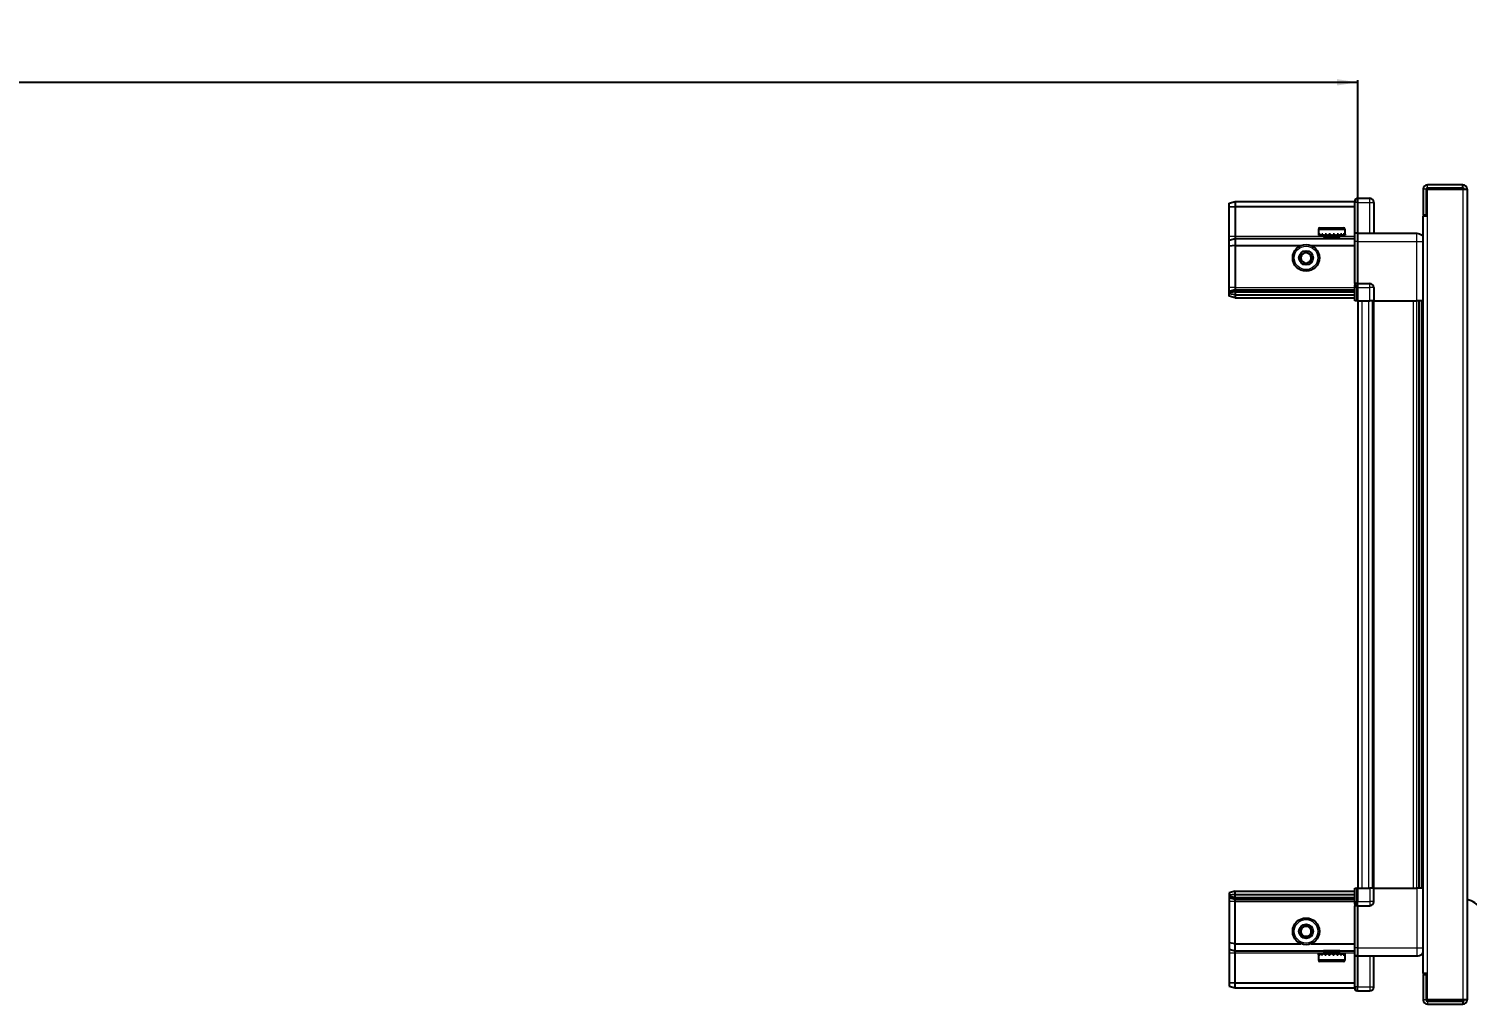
# Model space of a CAD drawing. Header units: millimetres. Extents: x 1004 to 3599, y -1120 to 1234.
# Drawn here: x 2428 to 3129, y 670 to 1145 of the extents above; entities that cross this region are included whole.
import ezdxf

# ---------------------------------------------------------------- set-up
doc = ezdxf.new("R2010")
doc.units = ezdxf.units.MM
doc.layers.add('FORMAT', color=7, linetype='Continuous')
doc.styles.add('SLDTEXTSTYLE0', font='TXT', dxfattribs={"width": 0.75})
doc.dimstyles.new('SLDDIMSTYLE0', dxfattribs={"dimtxt": 20, "dimasz": 10, "dimexe": 0, "dimexo": 0.0625, "dimgap": 5, "dimtad": 2, "dimdec": 1, "dimrnd": 1e-09, "dimzin": 12, "dimdsep": 46, "dimtxsty": 'SLDTEXTSTYLE0', "dimsah": 1, "dimcen": 0.09, "dimadec": 0, "dimazin": 3, "dimtfac": 1, "dimtofl": 0, "dimtmove": 0, "dimatfit": 3, "dimfxl": 0, "dimfrac": 2, "dimtolj": 1, "dimtzin": 12, "dimarcsym": 0})

# ---------------------------------------------------------------- blocks, each defined once
blk = doc.blocks.new('_D_4')
at = {"layer": 'FORMAT'}
for p, q in [((1575.39, 1012.69), (1575.39, 1120.18)), ((1575.39, 1119.18), (3075.39, 1119.18)), ((3075.39, 1012.69), (3075.39, 1120.18))]:
    blk.add_line(p, q, dxfattribs=at)
for points in [[(1575.39, 1119.18), (1585.39, 1117.64), (1585.39, 1120.72)], [(3075.39, 1119.18), (3065.39, 1120.72), (3065.39, 1117.64)]]:
    blk.add_solid(points, dxfattribs=at)
at = {"layer": 'FORMAT', "insert": (2295.84, 1144.96), "char_height": 20, "attachment_point": 1, "style": 'SLDTEXTSTYLE0'}
blk.add_mtext('1500', dxfattribs=at)

msp = doc.modelspace()

# ---------------------------------------------------------------- linework, layer by layer
at = {"color": 7, "linetype": 'Continuous', "lineweight": 25}
for p, q in [((3107.24, 1067.08), (3107.24, 1054.68)), ((3108.74, 1067.08), (3108.74, 1054.68)), ((3109.24, 1054.18), (3109.24, 1067.08)), ((3109.24, 1067.08), (3126.64, 1067.08)), ((3126.64, 1069.18), (3109.34, 1069.18)), ((3126.64, 1067.68), (3109.34, 1067.68)), ((3126.64, 1067.68), (3126.64, 1069.18)), ((3126.64, 1067.08), (3128.74, 1067.08)), ((3128.74, 1067.08), (3128.74, 672.28)), ((3012.74, 1060.38), (3015.74, 1061.18)), ((3012.74, 1058.53), (3012.74, 1060.38)), ((3012.74, 1058.53), (3015.74, 1058.68)), ((3012.74, 1044.18), (3012.74, 1058.53)), ((3015.74, 1061.18), (3015.74, 1058.68)), ((3015.74, 1061.18), (3074.04, 1061.18)), ((3015.74, 1058.68), (3015.74, 1044.18)), ((3015.74, 1058.68), (3074.04, 1058.68)), ((3074.91, 1062.68), (3074.04, 1062.18)), ((3074.91, 1062.68), (3074.04, 1062.18)), ((3074.04, 1062.18), (3074.04, 1060.68)), ((3074.04, 1045.88), (3074.04, 1060.68)), ((3075.24, 1062.68), (3074.91, 1062.68)), ((3075.24, 1062.68), (3074.91, 1062.68)), ((3075.24, 1062.68), (3075.24, 1062.68)), ((3075.24, 1060.68), (3075.24, 1062.68)), ((3075.24, 1062.68), (3081.24, 1062.68)), ((3075.24, 1060.68), (3075.24, 1045.88)), ((3083.24, 1060.68), (3083.24, 1045.68)), ((3107.14, 1054.18), (3107.14, 685.18)), ((3107.14, 1054.18), (3109.24, 1054.18)), ((3107.24, 1054.68), (3108.74, 1054.68)), ((3012.74, 1042.38), (3012.74, 1044.18)), ((3015.74, 1044.18), (3015.74, 1043.18)), ((3056.24, 1047.58), (3056.24, 1044.68)), ((3056.24, 1044.68), (3056.28, 1044.68)), ((3056.4, 1045.18), (3056.28, 1045.18)), ((3056.28, 1045.18), (3056.28, 1044.68)), ((3056.28, 1044.68), (3056.4, 1044.68)), ((3056.4, 1045.18), (3056.4, 1044.68)), ((3056.4, 1044.68), (3056.81, 1044.68)), ((3057.15, 1045.18), (3056.81, 1045.18)), ((3056.81, 1045.18), (3056.81, 1044.68)), ((3056.81, 1044.68), (3057.15, 1044.68)), ((3057.04, 1048.38), (3068.44, 1048.38)), ((3057.15, 1045.18), (3057.15, 1044.68)), ((3057.15, 1044.68), (3057.92, 1044.68)), ((3058.45, 1045.18), (3057.92, 1045.18)), ((3057.92, 1045.18), (3057.92, 1044.68)), ((3057.92, 1044.68), (3058.45, 1044.68)), ((3058.34, 1044.68), (3058.34, 1044.58)), ((3058.34, 1044.58), (3067.14, 1044.58)), ((3058.45, 1045.18), (3058.45, 1044.68)), ((3058.45, 1044.68), (3059.51, 1044.68)), ((3058.74, 1044.18), (3059.43, 1043.7)), ((3058.74, 1044.18), (3066.74, 1044.18)), ((3060.17, 1045.18), (3059.51, 1045.18)), ((3059.51, 1045.18), (3059.51, 1044.68)), ((3059.51, 1044.68), (3060.17, 1044.68)), ((3060.17, 1045.18), (3060.17, 1044.68)), ((3060.17, 1044.68), (3061.41, 1044.68)), ((3062.14, 1045.18), (3061.41, 1045.18)), ((3061.41, 1045.18), (3061.41, 1044.68)), ((3061.41, 1044.68), (3061.84, 1044.68)), ((3061.84, 1045.18), (3061.84, 1044.68)), ((3062.14, 1045.18), (3062.14, 1044.68)), ((3062.14, 1044.68), (3063.44, 1044.68)), ((3064.17, 1045.18), (3063.44, 1045.18)), ((3063.44, 1045.18), (3063.44, 1044.68)), ((3063.71, 1045.18), (3063.71, 1044.68)), ((3063.71, 1044.68), (3064.17, 1044.68)), ((3064.17, 1045.18), (3064.17, 1044.68)), ((3064.17, 1044.68), (3065.4, 1044.68)), ((3066.06, 1045.18), (3065.4, 1045.18)), ((3065.4, 1045.18), (3065.4, 1044.68)), ((3065.4, 1044.68), (3066.06, 1044.68)), ((3066.05, 1043.7), (3066.74, 1044.18)), ((3066.06, 1045.18), (3066.06, 1044.68)), ((3066.06, 1044.68), (3067.1, 1044.68)), ((3067.62, 1045.18), (3067.1, 1045.18)), ((3067.1, 1045.18), (3067.1, 1044.68)), ((3067.1, 1044.68), (3067.62, 1044.68)), ((3067.14, 1044.58), (3067.14, 1044.68)), ((3067.62, 1045.18), (3067.62, 1044.68)), ((3067.62, 1044.68), (3068.38, 1044.68)), ((3068.71, 1045.18), (3068.38, 1045.18)), ((3068.38, 1045.18), (3068.38, 1044.68)), ((3068.38, 1044.68), (3068.71, 1044.68)), ((3068.71, 1045.18), (3068.71, 1044.68)), ((3068.71, 1044.68), (3069.11, 1044.68)), ((3069.22, 1045.18), (3069.11, 1045.18)), ((3069.11, 1045.18), (3069.11, 1044.68)), ((3069.11, 1044.68), (3069.22, 1044.68)), ((3069.22, 1045.18), (3069.22, 1044.68)), ((3069.22, 1044.68), (3069.24, 1044.68)), ((3069.24, 1044.68), (3069.24, 1047.58)), ((3074.04, 1045.68), (3074.04, 1045.88)), ((3075.24, 1045.68), (3074.04, 1045.68)), ((3074.04, 1041.68), (3074.04, 1045.68)), ((3075.24, 1045.88), (3075.24, 1045.68)), ((3075.24, 1045.68), (3075.24, 1041.68)), ((3075.24, 1045.68), (3104.24, 1045.68)), ((3012.74, 1042.38), (3015.74, 1043.18)), ((3012.74, 1039.35), (3012.74, 1042.38)), ((3015.74, 1039.68), (3012.74, 1039.35)), ((3012.74, 1019.18), (3012.74, 1039.35)), ((3015.74, 1043.18), (3015.74, 1039.68)), ((3015.74, 1043.18), (3074.04, 1043.18)), ((3015.74, 1039.68), (3015.74, 1019.18)), ((3015.74, 1039.68), (3047.74, 1039.68)), ((3052.74, 1039.68), (3074.04, 1039.68)), ((3059.43, 1043.7), (3058.74, 1043.22)), ((3058.74, 1043.22), (3058.74, 1043.18)), ((3058.74, 1043.22), (3066.74, 1043.22)), ((3059.43, 1043.7), (3066.05, 1043.7)), ((3066.74, 1043.22), (3066.05, 1043.7)), ((3066.74, 1043.18), (3066.74, 1043.22)), ((3074.04, 1021.38), (3074.04, 1041.68)), ((3075.24, 1041.68), (3075.24, 1021.38)), ((3012.74, 1017.38), (3012.74, 1019.18)), ((3015.74, 1018.18), (3012.74, 1017.38)), ((3012.74, 1016.64), (3012.74, 1017.38)), ((3015.74, 1017.18), (3012.74, 1016.64)), ((3012.74, 1016.14), (3012.74, 1016.64)), ((3012.74, 1014.99), (3012.74, 1016.14)), ((3015.74, 1015.68), (3012.74, 1016.14)), ((3015.74, 1019.18), (3015.74, 1018.18)), ((3015.74, 1018.18), (3015.74, 1017.18)), ((3015.74, 1018.18), (3074.04, 1018.18)), ((3015.74, 1017.18), (3015.74, 1015.68)), ((3015.74, 1017.18), (3074.04, 1017.18)), ((3074.04, 1021.18), (3074.04, 1021.38)), ((3075.24, 1021.18), (3074.04, 1021.18)), ((3074.04, 1021.18), (3074.04, 1020.51)), ((3074.04, 1012.68), (3074.04, 1020.51)), ((3074.91, 1019.18), (3074.91, 1012.68)), ((3075.24, 1021.38), (3075.24, 1021.18)), ((3075.24, 1019.18), (3075.24, 1021.18)), ((3075.24, 1021.18), (3081.24, 1021.18)), ((3075.24, 1019.18), (3075.24, 1021.18)), ((3075.24, 1019.18), (3075.24, 1012.68)), ((3083.24, 1019.18), (3083.24, 1012.68)), ((3015.74, 1014.18), (3012.74, 1014.99)), ((3015.74, 1015.68), (3074.04, 1015.68)), ((3015.74, 1015.68), (3015.74, 1014.18)), ((3015.74, 1014.18), (3074.04, 1014.18)), ((3074.91, 1012.68), (3074.04, 1012.68)), ((3075.24, 1012.68), (3074.91, 1012.68)), ((3075.24, 1012.68), (3081.24, 1012.68)), ((3075.39, 1012.68), (3075.39, 726.68)), ((3083.24, 1012.68), (3081.24, 1012.68)), ((3082.59, 1012.68), (3082.59, 726.68)), ((3083.24, 1012.68), (3104.24, 1012.68)), ((3105.27, 726.68), (3105.27, 1012.68)), ((3105.3, 726.68), (3105.3, 1012.68)), ((3107.09, 1012.68), (3107.09, 726.68)), ((3015.74, 725.18), (3012.74, 724.38)), ((3012.74, 724.38), (3012.74, 723.23)), ((3015.74, 723.68), (3012.74, 723.23)), ((3012.74, 723.23), (3012.74, 722.73)), ((3015.74, 722.18), (3012.74, 722.73)), ((3012.74, 722.73), (3012.74, 721.99)), ((3015.74, 721.18), (3012.74, 721.99)), ((3012.74, 721.99), (3012.74, 720.18)), ((3015.74, 723.68), (3015.74, 725.18)), ((3015.74, 725.18), (3074.04, 725.18)), ((3015.74, 722.18), (3015.74, 723.68)), ((3015.74, 723.68), (3074.04, 723.68)), ((3015.74, 722.18), (3074.04, 722.18)), ((3015.74, 721.18), (3015.74, 722.18)), ((3074.04, 718.86), (3074.04, 726.68)), ((3074.04, 726.68), (3074.91, 726.68)), ((3074.91, 726.68), (3074.91, 726.68)), ((3074.91, 726.68), (3074.91, 720.18)), ((3075.24, 726.68), (3074.91, 726.68)), ((3075.24, 726.68), (3075.24, 720.18)), ((3075.24, 726.68), (3075.24, 726.68)), ((3075.24, 726.68), (3081.24, 726.68)), ((3075.24, 726.68), (3075.24, 720.18)), ((3083.24, 726.68), (3081.24, 726.68)), ((3083.24, 720.18), (3083.24, 726.68)), ((3083.24, 726.68), (3104.24, 726.68)), ((3012.74, 720.18), (3012.74, 700.02)), ((3015.74, 721.18), (3074.04, 721.18)), ((3015.74, 720.18), (3015.74, 721.18)), ((3015.74, 699.68), (3015.74, 720.18)), ((3074.04, 718.86), (3074.04, 718.18)), ((3075.24, 718.18), (3074.04, 718.18)), ((3074.04, 717.98), (3074.04, 718.18)), ((3074.04, 697.68), (3074.04, 717.98)), ((3075.24, 718.18), (3075.24, 720.18)), ((3075.24, 718.18), (3075.24, 717.98)), ((3075.24, 718.18), (3081.24, 718.18)), ((3075.24, 717.98), (3075.24, 697.68)), ((3015.74, 699.68), (3012.74, 700.02)), ((3012.74, 700.02), (3012.74, 696.99)), ((3012.74, 696.99), (3015.74, 696.18)), ((3012.74, 696.99), (3012.74, 695.18)), ((3012.74, 695.18), (3012.74, 680.84)), ((3015.74, 699.68), (3047.74, 699.68)), ((3015.74, 696.18), (3015.74, 699.68)), ((3015.74, 696.18), (3074.04, 696.18)), ((3015.74, 695.18), (3015.74, 696.18)), ((3015.74, 680.68), (3015.74, 695.18)), ((3052.74, 699.68), (3074.04, 699.68)), ((3056.24, 694.68), (3056.24, 691.78)), ((3056.26, 694.68), (3056.24, 694.68)), ((3056.26, 694.18), (3056.26, 694.68)), ((3056.36, 694.68), (3056.26, 694.68)), ((3056.26, 694.18), (3056.36, 694.18)), ((3056.36, 694.18), (3056.36, 694.68)), ((3056.73, 694.68), (3056.36, 694.68)), ((3056.73, 694.18), (3056.73, 694.68)), ((3057.05, 694.68), (3056.73, 694.68)), ((3056.73, 694.18), (3057.05, 694.18)), ((3057.05, 694.18), (3057.05, 694.68)), ((3057.79, 694.68), (3057.05, 694.68)), ((3057.79, 694.18), (3057.79, 694.68)), ((3058.3, 694.68), (3057.79, 694.68)), ((3057.79, 694.18), (3058.3, 694.18)), ((3058.3, 694.18), (3058.3, 694.68)), ((3059.33, 694.68), (3058.3, 694.68)), ((3058.34, 694.78), (3058.34, 694.68)), ((3067.14, 694.78), (3058.34, 694.78)), ((3058.74, 696.18), (3058.74, 696.15)), ((3058.74, 696.15), (3059.43, 695.67)), ((3066.74, 696.15), (3058.74, 696.15)), ((3059.43, 695.67), (3058.74, 695.18)), ((3066.74, 695.18), (3058.74, 695.18)), ((3059.33, 694.18), (3059.33, 694.68)), ((3059.98, 694.68), (3059.33, 694.68)), ((3059.33, 694.18), (3059.98, 694.18)), ((3066.05, 695.67), (3059.43, 695.67)), ((3059.98, 694.18), (3059.98, 694.68)), ((3061.21, 694.68), (3059.98, 694.68)), ((3061.21, 694.18), (3061.21, 694.68)), ((3061.71, 694.68), (3061.21, 694.68)), ((3061.21, 694.18), (3061.94, 694.18)), ((3061.71, 694.18), (3061.71, 694.68)), ((3061.94, 694.18), (3061.94, 694.68)), ((3063.24, 694.68), (3061.94, 694.68)), ((3063.24, 694.18), (3063.24, 694.68)), ((3063.24, 694.18), (3063.97, 694.18)), ((3063.57, 694.18), (3063.57, 694.68)), ((3063.97, 694.68), (3063.57, 694.68)), ((3063.97, 694.18), (3063.97, 694.68)), ((3065.22, 694.68), (3063.97, 694.68)), ((3065.22, 694.18), (3065.22, 694.68)), ((3065.88, 694.68), (3065.22, 694.68)), ((3065.22, 694.18), (3065.88, 694.18)), ((3065.88, 694.18), (3065.88, 694.68)), ((3066.95, 694.68), (3065.88, 694.68)), ((3066.05, 695.67), (3066.74, 696.15)), ((3066.74, 695.18), (3066.05, 695.67)), ((3066.74, 696.15), (3066.74, 696.18)), ((3066.95, 694.18), (3066.95, 694.68)), ((3067.49, 694.68), (3066.95, 694.68)), ((3066.95, 694.18), (3067.49, 694.18)), ((3067.14, 694.68), (3067.14, 694.78)), ((3067.49, 694.18), (3067.49, 694.68)), ((3068.28, 694.68), (3067.49, 694.68)), ((3068.28, 694.18), (3068.28, 694.68)), ((3068.63, 694.68), (3068.28, 694.68)), ((3068.28, 694.18), (3068.63, 694.18)), ((3068.63, 694.18), (3068.63, 694.68)), ((3069.06, 694.68), (3068.63, 694.68)), ((3069.06, 694.18), (3069.06, 694.68)), ((3069.19, 694.68), (3069.06, 694.68)), ((3069.06, 694.18), (3069.19, 694.18)), ((3069.19, 694.18), (3069.19, 694.68)), ((3069.24, 694.68), (3069.19, 694.68)), ((3069.24, 691.78), (3069.24, 694.68)), ((3074.04, 693.68), (3074.04, 697.68)), ((3075.24, 693.68), (3074.04, 693.68)), ((3074.04, 693.48), (3074.04, 693.68)), ((3075.24, 697.68), (3075.24, 693.68)), ((3075.24, 693.68), (3075.24, 693.48)), ((3075.24, 693.68), (3104.24, 693.68)), ((3083.24, 678.68), (3083.24, 693.68)), ((3068.44, 690.98), (3057.04, 690.98)), ((3074.04, 678.68), (3074.04, 693.48)), ((3075.24, 693.48), (3075.24, 678.68)), ((3075.24, 693.48), (3075.24, 678.68)), ((3012.74, 680.84), (3015.74, 680.68)), ((3012.74, 680.84), (3012.74, 678.99)), ((3015.74, 680.68), (3074.04, 680.68)), ((3015.74, 678.18), (3015.74, 680.68)), ((3109.24, 685.18), (3107.14, 685.18)), ((3107.24, 684.68), (3108.74, 684.68)), ((3107.24, 684.68), (3107.24, 672.28)), ((3108.74, 684.68), (3108.74, 672.28)), ((3109.24, 672.28), (3109.24, 685.18)), ((3012.74, 678.99), (3015.74, 678.18)), ((3015.74, 678.18), (3074.04, 678.18)), ((3074.04, 678.68), (3074.04, 677.18)), ((3074.04, 677.18), (3074.91, 676.68)), ((3075.24, 676.68), (3074.91, 676.68)), ((3075.24, 676.68), (3075.24, 678.68)), ((3075.24, 676.68), (3081.24, 676.68)), ((3126.64, 672.28), (3109.24, 672.28)), ((3109.34, 671.68), (3126.64, 671.68)), ((3109.34, 670.18), (3126.64, 670.18)), ((3128.74, 672.28), (3126.64, 672.28)), ((3126.64, 671.68), (3126.64, 670.18))]:
    msp.add_line(p, q, dxfattribs=at)
at = {"color": 8, "linetype": 'Continuous', "lineweight": 18}
for p, q in [((3108.74, 1067.08), (3107.24, 1067.08)), ((3109.34, 1067.68), (3109.34, 1069.18)), ((3126.64, 1067.08), (3126.64, 672.28)), ((3075.24, 1060.68), (3074.04, 1060.68)), ((3075.24, 1060.68), (3081.24, 1060.68)), ((3081.24, 1060.68), (3081.24, 1062.68)), ((3081.24, 1045.68), (3081.24, 1060.68)), ((3081.24, 1060.68), (3083.24, 1060.68)), ((3109.24, 1054.18), (3109.24, 685.18)), ((3012.74, 1044.18), (3015.74, 1044.18)), ((3015.74, 1044.18), (3058.74, 1044.18)), ((3056.24, 1047.58), (3069.24, 1047.58)), ((3066.74, 1044.18), (3074.04, 1044.18)), ((3074.04, 1045.88), (3075.24, 1045.88)), ((3075.24, 1041.68), (3074.04, 1041.68)), ((3075.24, 1041.68), (3104.24, 1041.68)), ((3104.24, 1012.68), (3104.24, 1041.68)), ((3015.74, 1019.18), (3012.74, 1019.18)), ((3015.74, 1019.18), (3074.04, 1019.18)), ((3074.04, 1021.38), (3075.24, 1021.38)), ((3075.24, 1019.18), (3074.91, 1019.18)), ((3075.24, 1019.18), (3081.24, 1019.18)), ((3081.24, 1019.18), (3081.24, 1021.18)), ((3081.24, 1012.68), (3081.24, 1019.18)), ((3083.24, 1019.18), (3081.24, 1019.18)), ((3077.39, 1012.68), (3077.39, 726.68)), ((3080.59, 1012.68), (3080.59, 726.68)), ((3083.24, 1012.68), (3083.24, 726.68)), ((3102.65, 726.68), (3102.65, 1012.68)), ((3104.06, 1012.68), (3104.06, 726.68)), ((3106.51, 726.68), (3106.51, 1012.68)), ((3075.24, 726.68), (3074.91, 726.68)), ((3081.24, 726.68), (3081.24, 720.18)), ((3104.24, 726.68), (3104.24, 697.68)), ((3015.74, 720.18), (3012.74, 720.18)), ((3015.74, 720.18), (3074.04, 720.18)), ((3075.24, 717.98), (3074.04, 717.98)), ((3075.24, 720.18), (3074.91, 720.18)), ((3075.24, 720.18), (3081.24, 720.18)), ((3083.24, 720.18), (3081.24, 720.18)), ((3081.24, 720.18), (3081.24, 718.18)), ((3012.74, 695.18), (3015.74, 695.18)), ((3015.74, 695.18), (3058.74, 695.18)), ((3066.74, 695.18), (3074.04, 695.18)), ((3075.24, 697.68), (3074.04, 697.68)), ((3075.24, 697.68), (3104.24, 697.68)), ((3081.24, 693.68), (3081.24, 678.68)), ((3069.24, 691.78), (3056.24, 691.78)), ((3075.24, 693.48), (3074.04, 693.48)), ((3075.24, 678.68), (3074.04, 678.68)), ((3075.24, 678.68), (3081.24, 678.68)), ((3081.24, 678.68), (3083.24, 678.68)), ((3081.24, 678.68), (3081.24, 676.68)), ((3108.74, 672.28), (3107.24, 672.28)), ((3109.34, 671.68), (3109.34, 670.18))]:
    msp.add_line(p, q, dxfattribs=at)
at = {"color": 7, "linetype": 'Continuous', "lineweight": 25}
for centre, radius in [((3050.24, 1033.68), 6.5), ((3050.24, 1033.68), 3.46), ((3050.24, 705.68), 6.5), ((3050.24, 705.68), 3.46)]:
    msp.add_circle(centre, radius, dxfattribs=at)
at = {"color": 8, "linetype": 'Continuous', "lineweight": 18}
for centre in [(3050.24, 1033.68), (3050.24, 705.68)]:
    msp.add_circle(centre, 5.7, dxfattribs=at)
at = {"color": 7, "linetype": 'Continuous', "lineweight": 25}
for centre, radius, start, end in [((3109.34, 1067.08), 2.1, 90, 180), ((3109.34, 1067.08), 0.6, 90, 180), ((3126.64, 1067.08), 2.1, 0, 90), ((3126.64, 1067.08), 0.6, 0, 90), ((3081.24, 1060.68), 2, 360, 90), ((3057.04, 1047.58), 0.8, 90, 180), ((3058.34, 1044.18), 0.4, 0, 90), ((3067.14, 1044.18), 0.4, 90, 180), ((3068.44, 1047.58), 0.8, 0, 90), ((3050.24, 1033.68), 2.5, 120.74103, 180.74103), ((3050.24, 1033.68), 2.5, 180.74103, 240.74103), ((3050.24, 1033.68), 2.5, 60.74103, 120.74103), ((3050.24, 1033.68), 2.5, 240.74103, 300.74103), ((3050.24, 1033.68), 2.5, 0.74103, 60.74103), ((3050.24, 1033.68), 2.5, 300.74103, 0.74103), ((3081.24, 1019.18), 2, 0, 90), ((3081.24, 720.18), 2, 270, 0), ((3125.72, 709.66), 11.91, 36.1266, 75.29965), ((3050.24, 705.68), 2.5, 95.91157, 155.91157), ((3050.24, 705.68), 2.5, 35.91157, 95.91157), ((3050.24, 705.68), 2.5, 155.91157, 215.91157), ((3050.24, 705.68), 2.5, 215.91157, 275.91157), ((3050.24, 705.68), 2.5, 275.91157, 335.91157), ((3050.24, 705.68), 2.5, 335.91157, 35.91157), ((3058.34, 695.18), 0.4, 270, 0), ((3067.14, 695.18), 0.4, 180, 270), ((3057.04, 691.78), 0.8, 180, 270), ((3068.44, 691.78), 0.8, 270, 0), ((3081.24, 678.68), 2, 270, 0), ((3109.34, 672.28), 2.1, 180, 270), ((3109.34, 672.28), 0.6, 180, 270), ((3126.64, 672.28), 2.1, 270, 0), ((3126.64, 672.28), 0.6, 270, 0)]:
    msp.add_arc(centre, radius, start, end, dxfattribs=at)
for centre, start_param, end_param in [((3071.45, 1019.18), 0, 0.722734), ((3071.45, 720.18), 5.560451, 6.283185)]:
    msp.add_ellipse(centre, major_axis=(3.46, 0), ratio=0.57735, start_param=start_param, end_param=end_param, dxfattribs=at)
for points, knots in [([(3104.24, 1045.68), (3104.68, 1045.64), (3105.36, 1045.56), (3106.18, 1045.13), (3106.73, 1044.69), (3107.01, 1044.32), (3107.14, 1044.13)], [0, 0, 0, 0, 0.3842982, 0.5911726, 0.8024372, 1, 1, 1, 1]), ([(3047.73, 1035.09), (3048.17, 1035.36), (3049, 1035.85), (3049.82, 1036.34), (3050.21, 1036.57)], [0, 0, 0, 0, 0.534686, 1, 1, 1, 1]), ([(3047.76, 1032.21), (3047.76, 1032.33), (3047.75, 1032.93), (3047.74, 1033.93), (3047.73, 1034.75), (3047.73, 1035.09)], [0, 0, 0, 0, 0.133125, 0.637099, 1, 1, 1, 1]), ([(3050.28, 1030.8), (3049.83, 1031.05), (3048.99, 1031.52), (3048.15, 1031.99), (3047.76, 1032.21)], [0, 0, 0, 0, 0.5346859, 1, 1, 1, 1]), ([(3050.21, 1036.57), (3050.66, 1036.32), (3051.5, 1035.85), (3052.34, 1035.38), (3052.73, 1035.16)], [0, 0, 0, 0, 0.534686, 1, 1, 1, 1]), ([(3052.76, 1032.27), (3052.32, 1032.01), (3051.49, 1031.52), (3050.67, 1031.02), (3050.28, 1030.8)], [0, 0, 0, 0, 0.534686, 1, 1, 1, 1]), ([(3052.73, 1035.16), (3052.73, 1034.81), (3052.74, 1033.99), (3052.75, 1033), (3052.76, 1032.4), (3052.76, 1032.27)], [0, 0, 0, 0, 0.362901, 0.866875, 1, 1, 1, 1]), ([(3107.09, 1012.68), (3107.06, 1012.68), (3106.84, 1012.68), (3106.12, 1012.68), (3105.16, 1012.68), (3104.5, 1012.68), (3104.24, 1012.68)], [0, 0, 0, 0, 0.0717073, 0.4209791, 0.7702508, 1, 1, 1, 1]), ([(3107.09, 726.68), (3107.06, 726.68), (3106.84, 726.68), (3106.12, 726.68), (3105.16, 726.68), (3104.5, 726.68), (3104.24, 726.68)], [0, 0, 0, 0, 0.071707, 0.420979, 0.770251, 1, 1, 1, 1]), ([(3047.37, 705.39), (3047.58, 705.86), (3047.98, 706.74), (3048.37, 707.61), (3048.55, 708.02)], [0, 0, 0, 0, 0.534686, 1, 1, 1, 1]), ([(3048.55, 708.02), (3048.89, 708.06), (3049.71, 708.14), (3050.7, 708.24), (3051.3, 708.31), (3051.42, 708.32)], [0, 0, 0, 0, 0.3629006, 0.8668753, 1, 1, 1, 1]), ([(3051.42, 708.32), (3051.73, 707.9), (3052.29, 707.12), (3052.85, 706.34), (3053.12, 705.98)], [0, 0, 0, 0, 0.534686, 1, 1, 1, 1]), ([(3049.07, 703.05), (3048.76, 703.47), (3048.2, 704.25), (3047.63, 705.02), (3047.37, 705.39)], [0, 0, 0, 0, 0.534686, 1, 1, 1, 1]), ([(3051.94, 703.34), (3051.81, 703.33), (3051.22, 703.27), (3050.23, 703.17), (3049.41, 703.08), (3049.07, 703.05)], [0, 0, 0, 0, 0.133125, 0.637099, 1, 1, 1, 1]), ([(3053.12, 705.98), (3052.91, 705.51), (3052.51, 704.63), (3052.12, 703.75), (3051.94, 703.34)], [0, 0, 0, 0, 0.534686, 1, 1, 1, 1]), ([(3104.24, 693.68), (3104.68, 693.73), (3105.36, 693.8), (3106.18, 694.24), (3106.73, 694.68), (3107.01, 695.05), (3107.14, 695.23)], [0, 0, 0, 0, 0.384298, 0.591173, 0.802437, 1, 1, 1, 1])]:
    msp.add_open_spline(points, degree=3, knots=knots, dxfattribs=at)
at = {"color": 8, "linetype": 'Continuous', "lineweight": 18}
for points in [[(3104.24, 1041.68), (3104.24, 1042.21), (3104.24, 1043.26), (3104.24, 1044.58), (3104.24, 1045.5), (3104.24, 1045.62), (3104.24, 1045.68)], [(3104.24, 697.68), (3104.24, 697.16), (3104.24, 696.11), (3104.24, 694.79), (3104.24, 693.86), (3104.24, 693.74), (3104.24, 693.68)]]:
    msp.add_open_spline(points, degree=3, dxfattribs=at)
for points in [[(3104.24, 1041.68), (3104.68, 1041.68), (3105.36, 1041.68), (3106.18, 1041.68), (3106.73, 1041.68), (3107.01, 1041.68), (3107.14, 1041.68)], [(3104.24, 697.68), (3104.68, 697.68), (3105.36, 697.68), (3106.18, 697.68), (3106.73, 697.68), (3107.01, 697.68), (3107.14, 697.68)]]:
    msp.add_open_spline(points, degree=3, knots=[0, 0, 0, 0, 0.384298, 0.591173, 0.802437, 1, 1, 1, 1], dxfattribs=at)

# ---------------------------------------------------------------- dimensions: what is measured, and where the dimension line sits
at = {"layer": 'FORMAT'}
dim = msp.add_linear_dim(base=(3075.39, 1119.18), p1=(1575.39, 1012.68), p2=(3075.39, 1012.68), angle=0, dimstyle='SLDDIMSTYLE0', dxfattribs=at)
dim.commit()
dim.dimension.update_dxf_attribs({"geometry": '_D_4', "text_midpoint": (2325.39, 1119.18), "dimtype": 160})

doc.saveas('drawing.dxf')
